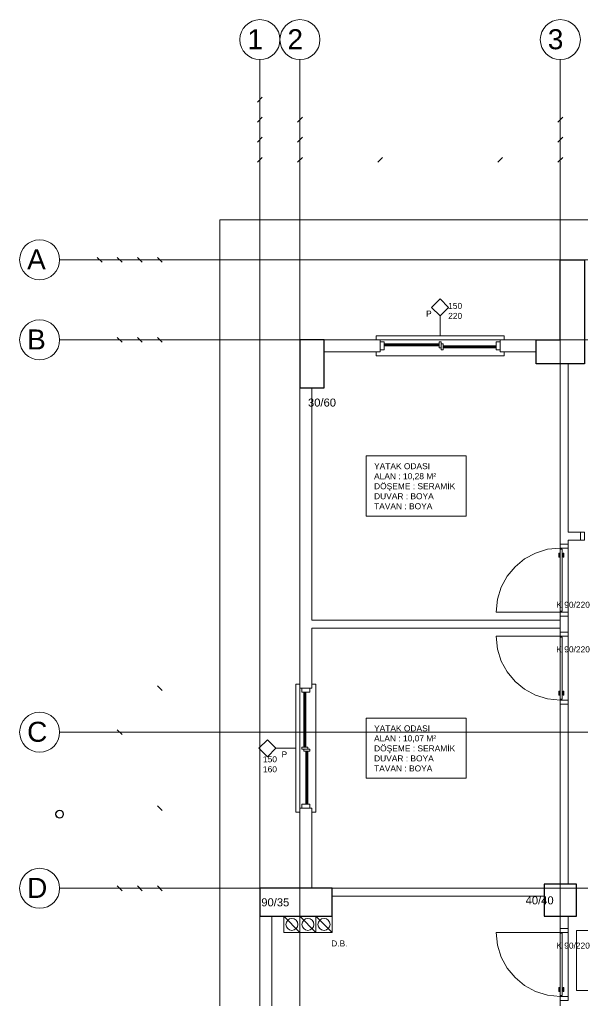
# Model space of a CAD drawing. Header units: centimetres. Extents: x -1224 to 6601, y -5301 to -1283.
# Drawn here: x 3476 to 4178, y -2508 to -1283 of the extents above; entities that cross this region are included whole.
import ezdxf

# ---------------------------------------------------------------- set-up
doc = ezdxf.new("R2010")
doc.units = ezdxf.units.CM
doc.layers.add('ROTAS-MIMARI', color=8, linetype='Continuous', lineweight=13)
doc.layers.add('ROTAS-MIMARI-YAZI', color=8, linetype='Continuous', lineweight=13)
doc.layers.add('ROTAS-MIMARI-KOLON', color=8, linetype='Continuous')
doc.styles.add('ROTAS-YAZI', font='arial.ttf')

msp = doc.modelspace()

# ---------------------------------------------------------------- linework, layer by layer
at = {"layer": 'ROTAS-MIMARI'}
for points in [[(3775.7, -1333.1), (3775.7, -3298.1)], [(3825.7, -1333.1), (3825.7, -3298.1)], [(4150.7, -1333.1), (4150.7, -3298.1)], [(3778.7, -1380.1), (3772.7, -1386.1)], [(3778.7, -1405.1), (3772.7, -1411.1)], [(3822.7, -1411.1), (3828.7, -1405.1)], [(3828.7, -1405.1), (3822.7, -1411.1)], [(4147.7, -1411.1), (4153.7, -1405.1)], [(4153.7, -1405.1), (4147.7, -1411.1)], [(3778.7, -1430.1), (3772.7, -1436.1)], [(3822.7, -1436.1), (3828.7, -1430.1)], [(3828.7, -1430.1), (3822.7, -1436.1)], [(4147.7, -1436.1), (4153.7, -1430.1)], [(4153.7, -1430.1), (4147.7, -1436.1)], [(3778.7, -1455.1), (3772.7, -1461.1)], [(3822.7, -1461.1), (3828.7, -1455.1)], [(3828.7, -1455.1), (3822.7, -1461.1)], [(3922.7, -1461.1), (3928.7, -1455.1)], [(3928.7, -1455.1), (3922.7, -1461.1)], [(4072.7, -1461.1), (4078.7, -1455.1)], [(4078.7, -1455.1), (4072.7, -1461.1)], [(4153.7, -1455.1), (4147.7, -1461.1)], [(4147.7, -1461.1), (4153.7, -1455.1)], [(3578.7, -1586.1), (3572.7, -1580.1)], [(3603.7, -1586.1), (3597.7, -1580.1)], [(3628.7, -1586.1), (3622.7, -1580.1)], [(3653.7, -1586.1), (3647.7, -1580.1)], [(3525.7, -1583.1), (5625.7, -1583.1)], [(4000.7, -1678.1), (4000.7, -1653.1)], [(4080.7, -1683.1), (4080.7, -1678.1), (3920.7, -1678.1), (3920.7, -1683.1)], [(3525.7, -1683.1), (5625.7, -1683.1)], [(3603.7, -1686.1), (3597.7, -1680.1)], [(3597.7, -1680.1), (3603.7, -1686.1)], [(3628.7, -1686.1), (3622.7, -1680.1)], [(3622.7, -1680.1), (3628.7, -1686.1)], [(3647.7, -1680.1), (3653.7, -1686.1)], [(3653.7, -1686.1), (3647.7, -1680.1)], [(3855.7, -1683.1), (3925.7, -1683.1)], [(3925.7, -1683.1), (3925.7, -1698.1)], [(3999.5, -1688.1), (3930.7, -1688.1)], [(3999.5, -1689.1), (3930.7, -1689.1)], [(3999.5, -1689.6), (3930.7, -1689.6)], [(4075.7, -1683.1), (4120.7, -1683.1)], [(4075.7, -1683.1), (4075.7, -1698.1)], [(3855.7, -1698.1), (3925.7, -1698.1)], [(4080.7, -1698.1), (4080.7, -1703.1), (3920.7, -1703.1), (3920.7, -1698.1)], [(3999.5, -1690.6), (3930.7, -1690.6)], [(4070.7, -1690.6), (4004.5, -1690.6)], [(4070.7, -1691.6), (4004.5, -1691.6)], [(4070.7, -1692.1), (4004.5, -1692.1)], [(4070.7, -1693.1), (4004.5, -1693.1)], [(4075.7, -1698.1), (4120.7, -1698.1)], [(4150.7, -1713.1), (4150.7, -1938.1)], [(4160.7, -1713.1), (4160.7, -1923.1)], [(3825.7, -2118.1), (3825.7, -1743.1)], [(3840.7, -2033.1), (3840.7, -1743.1)], [(3908.2, -1828.1), (3908.2, -1903.1), (4033.2, -1903.1), (4033.2, -1828.1), (3908.2, -1828.1)], [(4160.7, -1923.1), (4175.7, -1923.1)], [(4175.7, -1933.1), (4175.7, -1923.1)], [(4160.7, -1933.1), (4175.7, -1933.1)], [(4160.7, -1933.1), (4160.7, -1938.1)], [(4070.7, -2023.1), (4072.4, -2007), (4077, -1991.9), (4084.4, -1978.4), (4094.2, -1966.5), (4106, -1956.7), (4119.6, -1949.4), (4134.6, -1944.7), (4150.7, -1943.1)], [(4160.7, -1938.1), (4150.7, -1938.1)], [(4160.7, -2023.1), (4160.7, -1943.1)], [(3840.7, -2033.1), (4150.7, -2033.1)], [(4150.7, -2023.1), (4070.7, -2023.1)], [(4150.7, -2028.1), (4150.7, -2033.1)], [(4160.7, -2028.1), (4150.7, -2028.1)], [(4160.7, -2028.1), (4160.7, -2048.1)], [(3840.7, -2118.1), (3840.7, -2043.1)], [(3840.7, -2043.1), (4150.7, -2043.1)], [(4150.7, -2043.1), (4150.7, -2048.1)], [(4150.7, -2053.1), (4070.7, -2053.1)], [(4070.7, -2053.1), (4072.4, -2069.2), (4077, -2084.2), (4084.4, -2097.8), (4094.2, -2109.7), (4106, -2119.4), (4119.6, -2126.8), (4134.6, -2131.5), (4150.7, -2133.1)], [(4150.7, -2048.1), (4160.7, -2048.1)], [(4160.7, -2053.1), (4160.7, -2133.1)], [(3647.7, -2115.1), (3653.7, -2121.1)], [(3653.7, -2121.1), (3647.7, -2115.1)], [(3825.7, -2273.1), (3820.7, -2273.1), (3820.7, -2113.1), (3825.7, -2113.1)], [(3840.7, -2118.1), (3825.7, -2118.1)], [(3840.7, -2273.1), (3845.7, -2273.1), (3845.7, -2113.1), (3840.7, -2113.1)], [(3830.7, -2191.8), (3830.7, -2123.1)], [(3831.7, -2191.8), (3831.7, -2123.1)], [(3832.2, -2191.8), (3832.2, -2123.1)], [(3833.2, -2191.8), (3833.2, -2123.1)], [(4150.7, -2138.1), (4150.7, -2363.1)], [(4150.7, -2138.1), (4160.7, -2138.1)], [(4160.7, -2138.1), (4160.7, -2363.1)], [(3908.2, -2155.6), (3908.2, -2230.6), (4033.2, -2230.6), (4033.2, -2155.6), (3908.2, -2155.6)], [(3525.7, -2173.1), (5625.7, -2173.1)], [(3597.7, -2170.1), (3603.7, -2176.1)], [(3603.7, -2176.1), (3597.7, -2170.1)], [(3820.7, -2193.1), (3795.7, -2193.1)], [(3833.2, -2263.1), (3833.2, -2196.8)], [(3834.2, -2263.1), (3834.2, -2196.8)], [(3834.7, -2263.1), (3834.7, -2196.8)], [(3835.7, -2263.1), (3835.7, -2196.8)], [(3647.7, -2265.1), (3653.7, -2271.1)], [(3653.7, -2271.1), (3647.7, -2265.1)], [(3825.7, -2368.1), (3825.7, -2268.1)], [(3840.7, -2268.1), (3825.7, -2268.1)], [(3840.7, -2368.1), (3840.7, -2268.1)], [(3525.7, -2368.1), (5625.7, -2368.1)], [(3597.7, -2365.1), (3603.7, -2371.1)], [(3603.7, -2371.1), (3597.7, -2365.1)], [(3622.7, -2365.1), (3628.7, -2371.1)], [(3628.7, -2371.1), (3622.7, -2365.1)], [(3647.7, -2365.1), (3653.7, -2371.1)], [(3653.7, -2371.1), (3647.7, -2365.1)], [(3865.7, -2368.1), (4130.7, -2368.1)], [(3865.7, -2378.1), (4130.7, -2378.1)], [(3775.7, -2698.1), (3775.7, -2403.1)], [(3790.7, -2698.1), (3790.7, -2403.1)], [(3825.7, -2423.1), (3805.7, -2403.1)], [(3845.7, -2423.1), (3825.7, -2403.1)], [(3865.7, -2423.1), (3845.7, -2403.1)], [(4150.7, -2418.1), (4150.7, -2403.1)], [(4160.7, -2418.1), (4160.7, -2403.1)], [(4150.7, -2423.1), (4070.7, -2423.1)], [(4070.7, -2423.1), (4072.4, -2439.2), (4077, -2454.2), (4084.4, -2467.8), (4094.2, -2479.7), (4106, -2489.4), (4119.6, -2496.8), (4134.6, -2501.5), (4150.7, -2503.1)], [(4160.7, -2418.1), (4150.7, -2418.1)], [(4160.7, -2423.1), (4160.7, -2503.1)], [(4170.7, -2420.6), (4170.7, -2495.6), (4290.7, -2495.6), (4290.7, -2420.6), (4170.7, -2420.6)]]:
    msp.add_lwpolyline(points, dxfattribs=at)
for points in [[(3725.7, -1533.1), (5425.7, -1533.1), (5425.7, -3098.1), (3725.7, -3098.1), (3725.7, -1533.1)], [(4000.7, -1653.1), (3990.1, -1642.5), (4000.7, -1631.9), (4011.3, -1642.5), (4000.7, -1653.1)], [(3930.7, -1685.6), (3930.7, -1695.6), (3925.7, -1695.6), (3925.7, -1685.6), (3930.7, -1685.6)], [(4002, -1685.6), (4002, -1693.1), (3999.5, -1693.1), (3999.5, -1685.6), (4002, -1685.6)], [(4004.5, -1688.1), (4004.5, -1695.6), (4002, -1695.6), (4002, -1688.1), (4004.5, -1688.1)], [(4075.7, -1685.6), (4075.7, -1695.6), (4070.7, -1695.6), (4070.7, -1685.6), (4075.7, -1685.6)], [(4175.7, -1923.1), (4175.7, -1933.1), (4180.7, -1933.1), (4180.7, -1923.1), (4175.7, -1923.1)], [(4150.7, -1938.1), (4160.7, -1938.1), (4160.7, -1943.1), (4150.7, -1943.1), (4150.7, -1938.1)], [(4153.2, -2021.8), (4153.2, -1944.3), (4150.7, -1944.3), (4150.7, -2021.8), (4153.2, -2021.8)], [(4148.7, -1954.3), (4149.7, -1954.3), (4149.7, -1949.3), (4148.7, -1949.3), (4148.7, -1954.3)], [(4155.2, -1954.3), (4154.2, -1954.3), (4154.2, -1949.3), (4155.2, -1949.3), (4155.2, -1954.3)], [(4150.7, -2028.1), (4160.7, -2028.1), (4160.7, -2023.1), (4150.7, -2023.1), (4150.7, -2028.1)], [(4150.7, -2048.1), (4160.7, -2048.1), (4160.7, -2053.1), (4150.7, -2053.1), (4150.7, -2048.1)], [(4153.2, -2054.3), (4153.2, -2131.8), (4150.7, -2131.8), (4150.7, -2054.3), (4153.2, -2054.3)], [(3828.2, -2123.1), (3838.2, -2123.1), (3838.2, -2118.1), (3828.2, -2118.1), (3828.2, -2123.1)], [(4148.7, -2121.8), (4149.7, -2121.8), (4149.7, -2126.8), (4148.7, -2126.8), (4148.7, -2121.8)], [(4155.2, -2121.8), (4154.2, -2121.8), (4154.2, -2126.8), (4155.2, -2126.8), (4155.2, -2121.8)], [(4150.7, -2138.1), (4160.7, -2138.1), (4160.7, -2133.1), (4150.7, -2133.1), (4150.7, -2138.1)], [(3795.7, -2193.1), (3785.1, -2182.5), (3774.5, -2193.1), (3785.1, -2203.7), (3795.7, -2193.1)], [(3828.2, -2194.3), (3835.7, -2194.3), (3835.7, -2191.8), (3828.2, -2191.8), (3828.2, -2194.3)], [(3830.7, -2196.8), (3838.2, -2196.8), (3838.2, -2194.3), (3830.7, -2194.3), (3830.7, -2196.8)], [(3828.2, -2268.1), (3838.2, -2268.1), (3838.2, -2263.1), (3828.2, -2263.1), (3828.2, -2268.1)], [(3805.7, -2403.1), (3805.7, -2423.1), (3825.7, -2423.1), (3825.7, -2403.1), (3805.7, -2403.1)], [(3825.7, -2403.1), (3825.7, -2423.1), (3845.7, -2423.1), (3845.7, -2403.1), (3825.7, -2403.1)], [(3845.7, -2403.1), (3845.7, -2423.1), (3865.7, -2423.1), (3865.7, -2403.1), (3845.7, -2403.1)], [(4150.7, -2418.1), (4160.7, -2418.1), (4160.7, -2423.1), (4150.7, -2423.1), (4150.7, -2418.1)], [(4153.2, -2424.3), (4153.2, -2501.8), (4150.7, -2501.8), (4150.7, -2424.3), (4153.2, -2424.3)], [(4148.7, -2491.8), (4149.7, -2491.8), (4149.7, -2496.8), (4148.7, -2496.8), (4148.7, -2491.8)], [(4155.2, -2491.8), (4154.2, -2491.8), (4154.2, -2496.8), (4155.2, -2496.8), (4155.2, -2491.8)], [(4150.7, -2508.1), (4160.7, -2508.1), (4160.7, -2503.1), (4150.7, -2503.1), (4150.7, -2508.1)]]:
    msp.add_lwpolyline(points, close=True, dxfattribs=at)
for centre, radius in [((3775.7, -1308.1), 25), ((3825.7, -1308.1), 25), ((4150.7, -1308.1), 25), ((3500.7, -1583.1), 25), ((3500.7, -1683.1), 25), ((3500.7, -2173.1), 25), ((3525.6, -2275.5), 5), ((3525.6, -2275.5), 4.5), ((3500.7, -2368.1), 25), ((3815.7, -2413.1), 7.5), ((3835.7, -2413.1), 7.5), ((3855.7, -2413.1), 7.5)]:
    msp.add_circle(centre, radius, dxfattribs=at)
at = {"layer": 'ROTAS-MIMARI-KOLON'}
for points in [[(4180.7, -1583.1), (4180.7, -1713.1), (4120.7, -1713.1), (4120.7, -1683.1), (4150.7, -1683.1), (4150.7, -1583.1), (4180.7, -1583.1)], [(3825.7, -1743.1), (3855.7, -1743.1), (3855.7, -1683.1), (3825.7, -1683.1), (3825.7, -1743.1)], [(4130.7, -2403.1), (4170.7, -2403.1), (4170.7, -2363.1), (4130.7, -2363.1), (4130.7, -2403.1)], [(3775.7, -2368.1), (3775.7, -2403.1), (3865.7, -2403.1), (3865.7, -2368.1), (3775.7, -2368.1)]]:
    msp.add_lwpolyline(points, close=True, dxfattribs=at)

# ---------------------------------------------------------------- texts
at = {"layer": 'ROTAS-MIMARI-YAZI', "attachment_point": 1, "style": 'ROTAS-YAZI'}
for s, insert, char_height in [('1', (3760.1, -1295.1), 25), ('2', (3810.1, -1295.1), 25), ('3', (4135.1, -1295.1), 25), ('A', (3485.1, -1570.1), 25), ('150\\P220', (4010.7, -1636.9), 7.5), ('P', (3983.1, -1646.5), 7.5), ('B', (3485.1, -1670.1), 25), ('30/60', (3835.7, -1756.4), 10), ('YATAK ODASI\\PALAN : 10,28 M² \\PDÖŞEME : SERAMİK\\PDUVAR : BOYA \\PTAVAN : BOYA', (3918.2, -1837.1), 7.5), ('K 90/220', (4145.7, -2010.2), 7.5), ('K 90/220', (4145.7, -2065.9), 7.5), ('C', (3485.1, -2160.1), 25), ('YATAK ODASI\\PALAN : 10,07 M² \\PDÖŞEME : SERAMİK\\PDUVAR : BOYA \\PTAVAN : BOYA', (3918.2, -2164.6), 7.5), ('150\\P160', (3779.5, -2203.1), 7.5), ('P', (3802.7, -2197.1), 7.5), ('D', (3485.1, -2355.1), 25), ('90/35', (3777.4, -2380.6), 10), ('40/40', (4107.4, -2378.1), 10), ('D.B.', (3864.7, -2433.2), 7.5), ('K 90/220', (4145.7, -2435.9), 7.5)]:
    msp.add_mtext(s, dxfattribs=dict(at, insert=insert, char_height=char_height))

doc.saveas('drawing.dxf')
